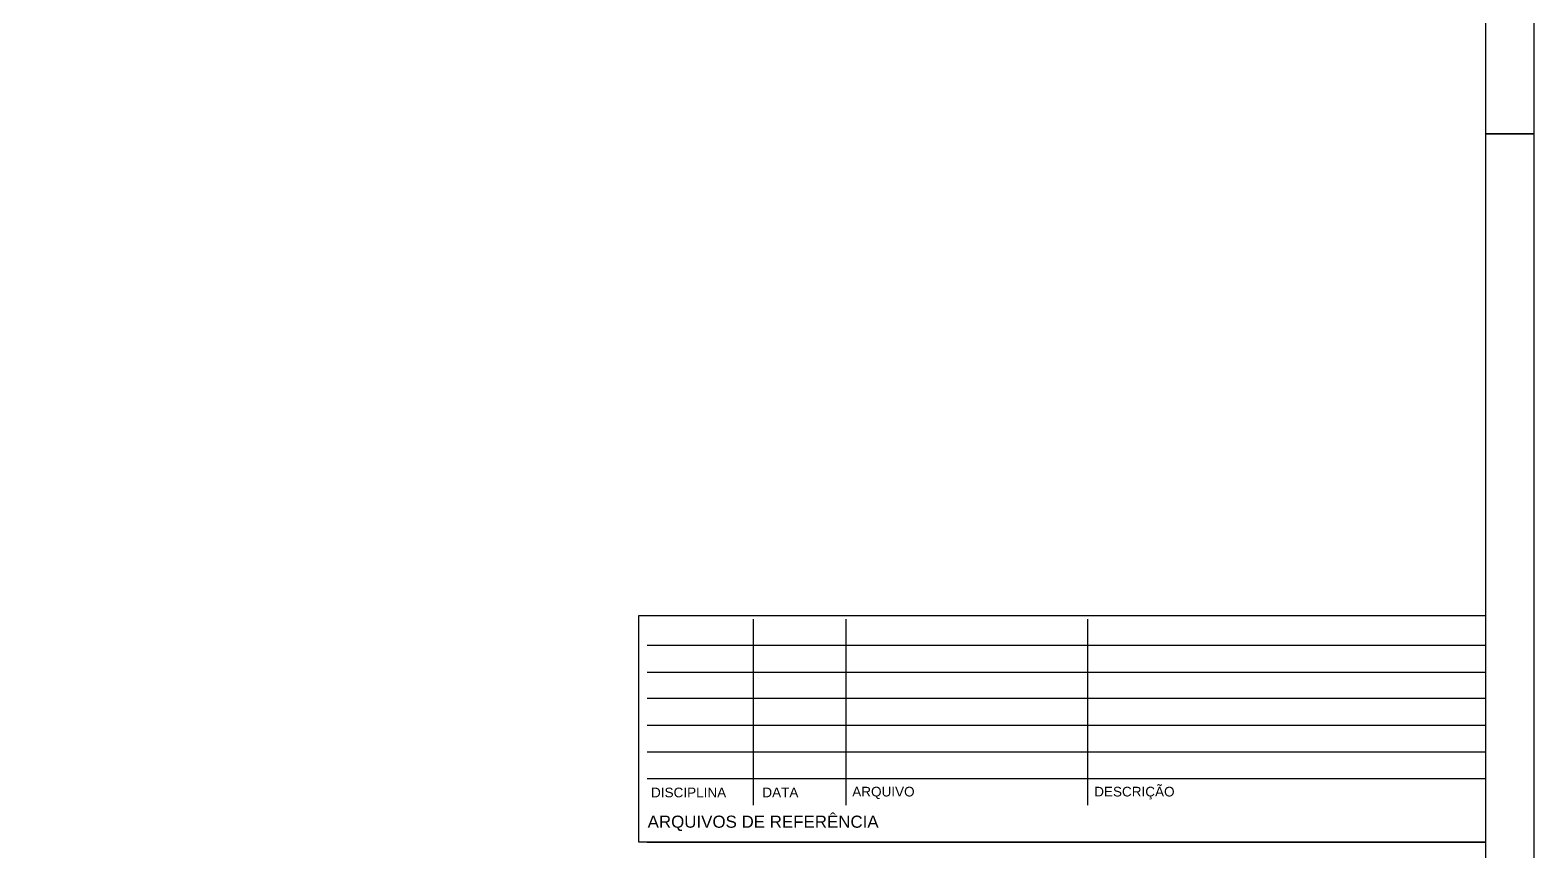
# Model space of a CAD drawing. Extents: x 0 to 119, y 0 to 84.
# Drawn here: x 87.82 to 118.9, y 14.89 to 31.85 of the extents above; entities that cross this region are included whole.
import ezdxf

# ---------------------------------------------------------------- set-up
doc = ezdxf.new("R2010")
doc.units = 0
doc.header["$MEASUREMENT"] = 0
for name, color, linetype in [('1', 1, 'CONTINUOUS'), ('4', 4, 'CONTINUOUS'), ('5', 5, 'CONTINUOUS'), ('7', 7, 'CONTINUOUS')]:
    doc.layers.add(name, color=color, linetype=linetype)
doc.styles.add('TQS_ARIAL', font='arial.ttf')

msp = doc.modelspace()

# ---------------------------------------------------------------- linework, layer by layer
at = {"layer": '1', "linetype": 'Continuous'}
for p, q in [((102.772064, 15.836148), (102.772064, 19.67714)), ((104.684627, 15.836148), (104.684627, 19.67714)), ((109.684627, 15.836148), (109.684627, 19.67714)), ((117.900062, 19.129908), (100.572064, 19.129908)), ((100.572064, 18.582676), (117.900062, 18.582676)), ((117.900062, 18.035445), (100.572064, 18.035445)), ((100.572064, 17.488213), (117.900062, 17.488213)), ((117.900062, 16.930611), (100.572064, 16.930611)), ((100.572064, 16.38338), (117.900062, 16.38338)), ((100.572064, 15.073218), (117.900062, 15.073218))]:
    msp.add_line(p, q, dxfattribs=at)
for points in [[(118.900062, 59.399942), (118.900062, 29.699942), (117.900062, 29.699942), (118.900062, 29.699942), (118.900062, -0.000058), (100.400062, -0.000058), (100.400062, 0.999942), (100.400062, -0.000058), (81.900062, -0.000058), (81.900062, 0.999942), (81.900062, -0.000058), (63.400062, -0.000058), (63.400062, 0.999942), (63.400062, -0.000058), (44.900062, -0.000058)], [(100.400062, 19.750435), (117.900062, 19.750435), (117.900062, 15.073218), (100.400062, 15.073218), (100.400062, 19.750435)]]:
    msp.add_lwpolyline(points, dxfattribs=at)
at = {"layer": '7', "linetype": 'Continuous'}
msp.add_line((117.900062, 83.099942), (117.900062, 0.999942), dxfattribs=at)

# ---------------------------------------------------------------- texts
at = {"layer": '4', "linetype": 'Continuous', "style": 'TQS_ARIAL'}
for s, p in [('DISCIPLINA', (100.65535, 15.996972)), ('DATA', (102.955177, 15.997705)), ('ARQUIVO', (104.81304, 16.014433)), ('DESCRIÇÃO', (109.81304, 16.014433))]:
    msp.add_text(s, height=0.2, dxfattribs=at).set_placement(p)
at = {"layer": '5', "linetype": 'Continuous', "style": 'TQS_ARIAL'}
msp.add_text('ARQUIVOS DE REFERÊNCIA', height=0.25, dxfattribs=at).set_placement((100.584903, 15.368587))

doc.saveas('drawing.dxf')
